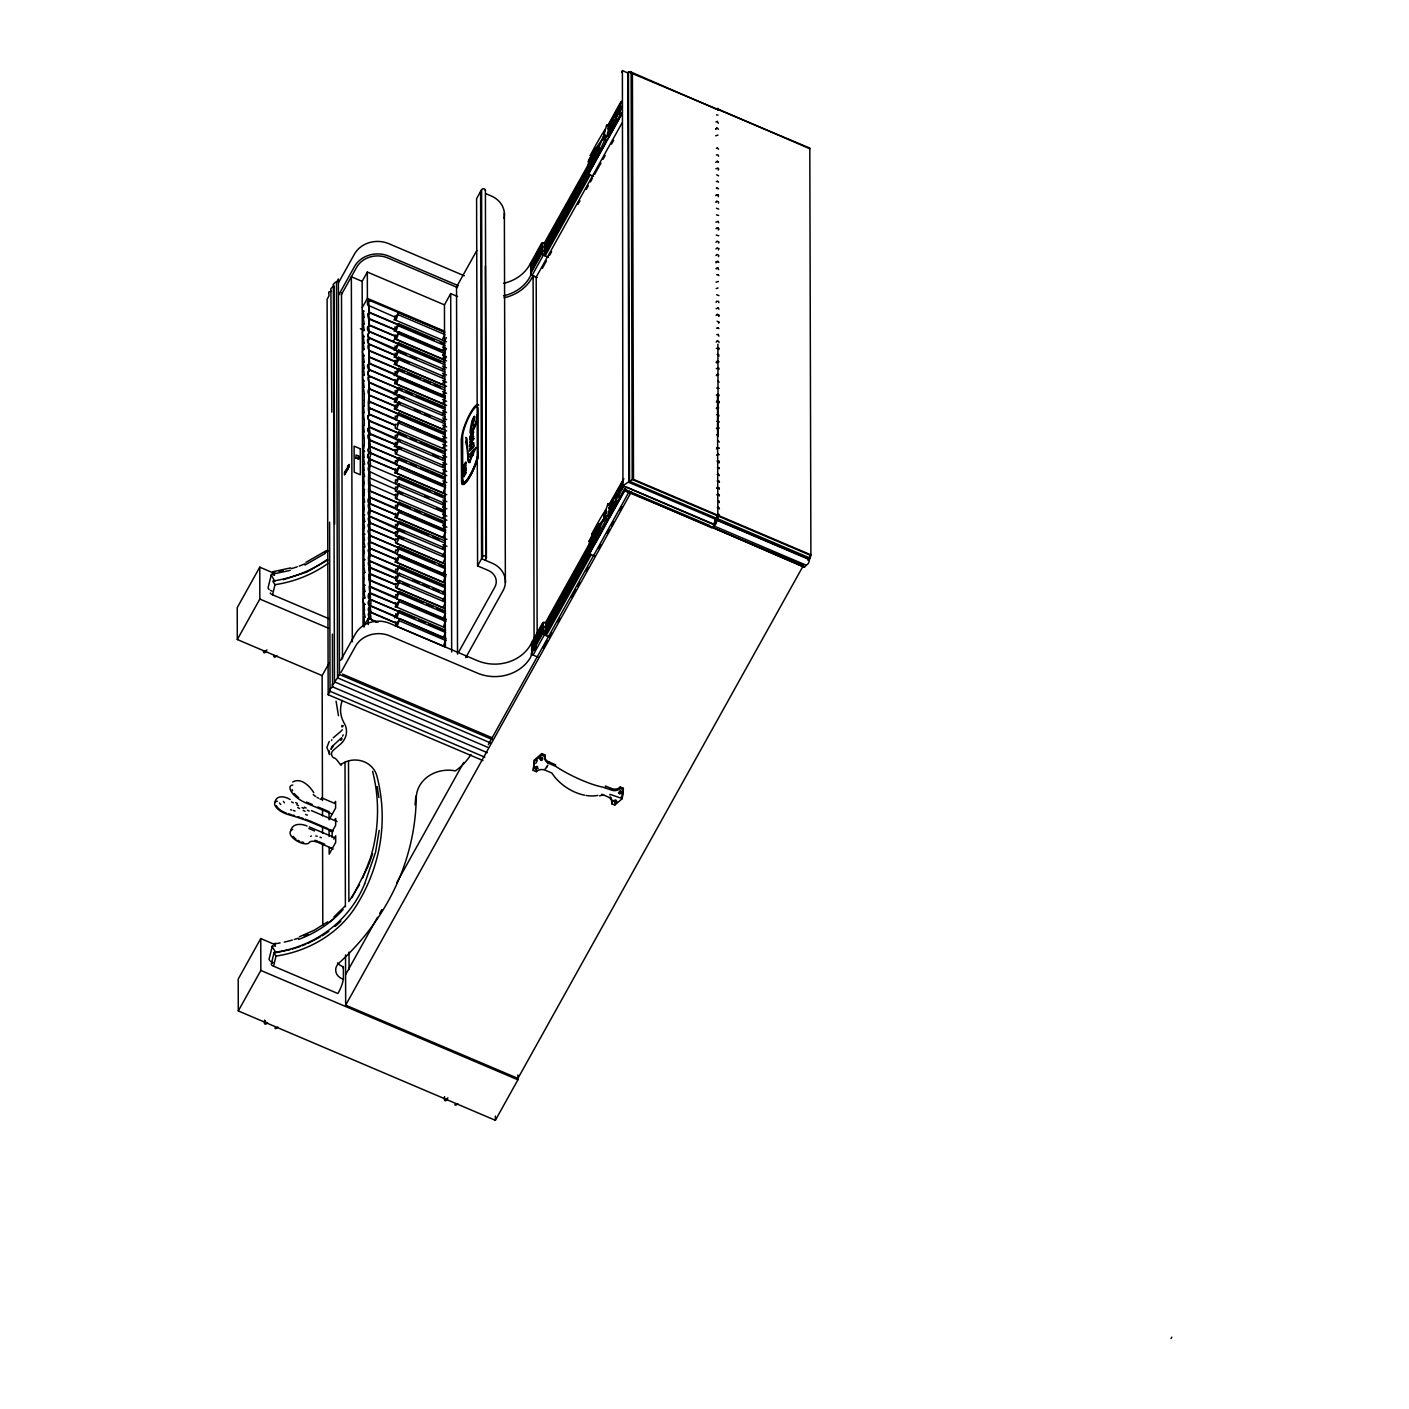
<?xml version="1.0" encoding="UTF-8"?>
<svg xmlns="http://www.w3.org/2000/svg" width="1409" height="1409" viewBox="0 0 1409 1409"><rect width="100%" height="100%" fill="white"/><g stroke="black" fill="none" stroke-linecap="round" stroke-linejoin="round"><path stroke-width="1.5" d="M334.461 681.533L333.405 284.178L335.377 282.117L336.504 282.328L337.561 677.852L334.567 681.868L487.813 747.334M593.841 536.107L594.052 538.273A60.939 12.998 -67 0 0 599.441 527.265L599.847 523.866A33.64 7.168 -67 0 0 604.32 517.808L603.246 521.348M336.082 701.171L338.477 715.719M341.084 764.171C342.228 768.979 336.258 756.844 333.616 757.901A5.847 5.125 -0.2 0 1 333.264 750.275L339.428 745.044A20.695 18.106 -0.2 0 0 344.87 724.332A34.098 29.818 -0.2 0 1 342.299 700.432M606.892 516.487L604.937 515.8L606.31 512.665L604.778 515.13L606.715 515.958M716.336 519.604L628.925 482.424L627.833 73.039L622.391 70.538L622.937 485.77L714.539 524.958L715.349 523.778A4.826 1.022 -67 0 0 716.336 520.009L717.833 515.923L717.498 394.52M714.539 524.958L712.549 527.072L715.86 523.989A4.826 1.022 -67 0 0 716.846 520.238L718.343 515.447L810.897 554.829L807.885 560.218M711.827 527.16L804.38 567.211L808.414 563.353A4.826 1.022 -67 0 0 809.4 559.602L810.897 555.516L809.805 148.068L628.449 71.912L627.833 73.039M613.32 800.999L615.557 802.69L616.684 801.562L615.751 799.925L613.32 800.999L616.385 802.144M718.52 156.223L718.062 154.937L716.318 154.955M718.59 169.098L718.238 170.119M718.414 195.111L718.308 196.732M718.696 222.781L718.238 221.477M718.749 228.998L718.396 230.002M718.731 248.636L718.449 249.974M718.819 255.61L718.467 256.632M716.089 302.371L716.441 301.456M716.124 308.694L718.15 307.919M718.925 302.636L718.449 301.332L716.705 301.35M718.942 309.293L718.15 307.814M718.977 315.493L718.625 316.514M718.995 322.15L718.643 323.172M716.248 362.377L716.6 361.356M716.283 375.692L717.251 374.301M719.03 342.563L718.801 341.506M719.101 369.176L718.872 368.119M719.171 395.788L718.026 394.221L716.353 395.33M719.206 402.005L718.854 403.027M716.476 448.89L716.829 447.868M719.365 461.905L719.013 462.927M719.383 475.661L718.255 474.076M719.471 508.931L718.343 507.346M341.788 726.868L341.911 725.406M348.992 465.851L348.129 465.763M598.631 150.957A55.391 11.818 -67 0 1 599.547 149.055L597.874 148.332L598.032 146.835A5.759 1.233 -67 0 1 598.755 144.493L599.406 144.775A5.759 1.233 -67 0 0 598.702 147.1M597.927 148.068L597.081 148.896A60.939 12.998 -67 0 0 592.449 156.452L592.256 159.34L593.929 160.485A7.292 1.55 -67 0 1 593.03 162.194L591.85 162.334A7.292 1.55 -67 0 1 590.706 163.972L590.036 163.409A5.777 1.233 -67 0 1 592.256 157.368L594.158 156.064M531.299 268.679L531.299 265.79M531.299 271.796L531.299 268.908M548.488 257.301L543.346 255.117L532.091 275.354L531.316 274.914L530.594 272.219L541.813 252.176C544.931 252.017 538.608 240.146 545.124 243.405L558.739 218.923M541.813 252.176L543.346 255.117M532.69 648.651C531.915 646.572 530.788 643.297 533.06 642.61M532.32 651.522L531.563 648.915L532.69 648.704M551.606 633.257L549.51 637.027L544.367 634.843L533.095 655.079L531.616 653.829L531.862 651.768M531.545 649.021L542.817 628.766C545.987 629.418 539.295 619.344 546.128 623.13M542.817 628.766L544.367 631.725L542.941 631.619L531.545 652.138M542.817 631.901L544.367 634.843M329.301 750.856L329.442 754.431M379.162 830.341L375.569 852.198L364.596 883.883M601.713 794.236L607.649 796.754A6.939 6.076 -0.2 0 1 611.7 803.764L614.8 805.085L622.126 798.744L623.306 789.78L620.224 788.476A7.38 6.446 -0.2 0 1 611.4 790.009L602.453 787.05A36.211 7.027 25.5 0 1 559.479 768.768L555.551 766.249L555.551 764.77L548.911 761.934A6.939 6.076 -0.2 0 1 544.843 754.925L541.76 753.604L534.416 759.944L533.254 770.388L536.336 771.709A7.38 6.446 -0.2 0 1 545.16 770.177L551.8 772.995L554.829 777.116A36.211 23.425 33.7 0 0 584.735 795.24M533.254 770.388L534.416 759.944M605.483 787.49L605.465 785.993L611.4 788.512A7.38 6.446 -0.2 0 0 620.224 786.979L623.306 788.3L622.126 798.744M464.213 475.15L465.851 471.909L463.948 476.823L463.825 474.023L465.956 470.219L463.948 474.446M603.756 136.585C608.054 131.055 599.917 137.413 605.711 137.413M363.117 311.354L364.138 311.23M363.152 317.747L364.191 317.624M363.152 324.105L364.174 323.982M363.187 336.857L364.209 336.733M368.911 307.391C369.405 306.792 367.996 315.915 369.563 318.733L395.013 329.565L395.013 326.782M363.187 343.232L364.209 343.109M368.929 320.125C369.457 319.244 367.96 329.054 369.598 331.485L403.996 346.121M363.258 362.36L364.279 362.236M368.947 332.876C369.845 329.636 365.424 338.477 369.616 338.142L399.029 351.757M363.275 368.735L364.297 368.612M368.982 345.628C369.598 344.888 367.978 354.293 369.669 356.988L404.066 371.624M369.035 358.379C369.44 356.917 368.172 367.872 369.704 369.739L395.154 380.571L395.154 379.461M369.07 371.131C370.091 368.207 365.653 375.992 369.722 376.907M369.105 383.882C368.788 380.183 368.788 392.724 369.123 388.884M369.105 390.258C369.898 389.271 367.96 399.293 369.792 401.618L408.223 417.962M369.14 396.633C369.88 393.604 366.41 406.32 369.81 407.994L395.26 418.825L395.242 416.042M369.158 403.009C371.36 402.886 367.256 401.459 369.792 401.9L404.594 416.712M369.193 415.761C368.982 415.144 368.348 406.708 369.81 408.275L446.671 442.074M363.504 451.62L364.526 451.496M363.663 521.735L364.684 521.629M363.733 547.238L364.755 547.115M363.769 559.989L364.79 559.866M363.839 585.492L364.861 585.369M363.857 591.868L364.878 591.745M363.892 604.62L364.913 604.496M544.561 247.227L544.121 243.422L589.614 162.282M544.755 251.507L544.561 247.42M589.649 170.595L589.191 173.906L590.23 174.892L545.16 255.874L544.121 254.888L544.578 251.577M589.173 162.546C587.606 167.988 591.322 164.307 589.191 166.597L544.103 247.685M589.173 166.702L589.649 170.401M545.142 634.614L590.212 553.631L591.234 554.618L546.164 635.6L545.142 634.614L545.935 623.06M348.868 466.397L349.133 464.424L347.829 466.273M622.937 485.77L629.541 481.297L628.449 71.912M593.805 157.033L592.749 156.029L594.686 149.83L596.976 147.205L598.261 147.751M593.03 156.698L593.259 155.695M593.805 154.814L591.85 158.477M612.175 789.656L611.119 788.441M290.254 570.363L271.373 574.414L268.08 587.712A5.689 2.695 13.6 0 0 269.172 589.543M328.808 618.692L272.571 594.774L275.019 584.682A112.808 98.665 -0.2 0 0 328.033 563.371M274.139 945.985L272.377 945.826L269.084 959.124A5.689 2.695 13.6 0 0 269.366 960.04M271.303 964.003L274.05 952.625M337.508 962.875A11.043 9.652 -0.2 0 0 343.373 966.715L343.409 979.185A55.233 48.311 -0.2 0 1 337.843 993.521L273.575 966.187L276.005 956.095A112.808 98.665 -0.2 0 0 355.772 906.551A211.227 184.755 -0.2 0 0 377.101 776.764A24.552 21.47 -0.2 0 0 369.651 765.017A21.575 18.881 -0.2 0 0 341.277 764.33M594.563 533.729L594.897 532.373M622.602 793.285L622.426 794.007A4.65 0.986 -67 0 1 622.162 794.799M471.733 421.731C477.281 406.954 473.917 427.508 471.909 422.436M346.649 469.267L346.984 468.175M349.133 466.08L347.442 469.901M604.69 138.927L606.645 139.755A31.262 6.675 -67 0 1 602.999 147.505L592.344 166.632A15.112 3.223 -67 0 1 588.61 173.184L589.807 167.601A14.072 2.994 -67 0 1 591.833 163.021L592.396 161.929A7.292 1.55 -67 0 0 593.295 160.221L593.365 160.415M588.61 173.184L589.86 169.432M611.048 126.352L609.093 125.524A15.904 3.382 -67 0 1 606.61 125.19L602.893 138.734L603.598 139.526L606.645 136.708A4.914 1.039 -67 0 0 607.191 135.828A13.139 2.8 -67 0 1 609.357 127.127A20.061 4.28 -67 0 1 614.518 116.084A38.342 8.172 -67 0 0 621.21 106.397L622.408 106.89M603.985 133.468L604.884 129.329M605.676 509.477L604.32 518.424M368.964 864.245L372.628 853.66M589.596 163.092L589.103 166.28M592.854 543.61A10.198 2.184 -67 0 1 593.453 542.306L593.03 542.13A10.198 2.184 -67 0 0 591.304 546.111L589.614 548.136L591.216 543.029M592.256 157.368L592.696 157.561A5.777 1.233 -67 0 0 590.477 163.603L588.645 168.534L589.667 169.573M590.16 165.346L588.962 169.89M594.492 152.542L595.373 150.129L591.216 156.012A17.472 3.716 -67 0 0 588.451 160.732L589.032 160.978A10.198 2.184 -67 0 0 590.23 161.313L590.706 160.925A10.198 2.184 -67 0 0 591.252 160.344M348.904 466.855L348.217 468.51M715.596 109.057L717.938 108.352L717.797 110.325M715.649 129.012L716.952 128.008L718.484 129.276M715.649 129.135L716.952 128.113M718.326 123.27L717.304 121.368M715.666 135.792L718.009 135.088M715.737 162.405L717.04 161.278L718.484 162.229M715.825 195.675L716.758 194.618M715.842 202.332L716.776 201.276M718.537 203.125L718.431 201.751M715.895 222.182L717.921 221.407M715.948 242.26L717.251 241.133L718.713 242.084M715.966 248.917L717.269 247.79L718.731 248.741M718.643 243.053L718.713 241.978M715.983 255.575L716.917 254.518M716.124 261.81L716.054 262.867M718.713 269.665L717.692 267.78M716.054 282.187L718.396 281.483M716.142 315.457L717.075 314.401M716.212 342.088L717.146 341.031M718.889 336.205L718.22 334.426M718.925 349.52L718.819 348.164M718.942 356.178L718.59 354.575L717.199 354.452M716.283 368.7L718.326 367.819M716.371 401.97L717.322 400.913M716.441 428.6L719.03 428.125M716.512 455.107L718.555 454.332M716.617 488.483L717.551 487.426M719.4 482.195L719.347 481.543M719.294 489.275L719.189 487.919M719.312 495.933L719.206 494.559M719.33 502.59L718.977 500.97L717.586 500.847M472.508 423.387L474.481 416.817L471.628 422.682C465.886 447.076 478.866 423.404 477.105 414.862C478.637 417.839 465.992 448.749 472.367 424.602L474.111 426.258L471.821 431.172L474.763 426.046L472.526 424.197M595.109 156.822L597.064 152.066M362.747 877.895L370.444 857.958C379.074 829.989 379.849 799.713 372.61 771.357M368.242 865.971L352.003 897.621M599.547 528.199L595.725 537.393L593.77 538.185A47.871 10.215 -67 0 0 599.318 527.336A5.759 1.233 -67 0 0 599.494 527.406M596.412 537.692L592.273 546.727A17.472 3.716 -67 0 1 589.49 551.976L590.089 552.222A17.472 3.716 -67 0 0 592.854 546.974A77.583 16.538 -67 0 0 603.246 528.604A25.45 5.425 -67 0 0 607.86 519.146L612.915 511.344A445.579 95.002 -67 0 0 625.367 489.029M596.218 539.788L597.011 537.939L595.461 537.287M343.197 734.864L342.598 736.15M589.86 162.422L589.649 161.066M590.741 543.68C589.402 546.639 590.97 549.369 590.67 547.379A10.198 2.184 -67 0 0 589.49 551.976M592.432 538.59A14.072 2.994 -67 0 1 591.128 540.228L589.649 544.737L591.181 543.856M590.635 540.704L589.966 544.878L590.864 543.733M610.009 134.947L609.745 133.468A66.153 14.108 -67 0 0 615.874 118.884A36.247 7.732 -67 0 1 621.633 106.573A38.342 8.172 -67 0 1 614.94 116.26A48.628 10.374 -67 0 0 607.79 125.7L611.101 119.483A445.579 95.002 -67 0 1 621.052 101.501M609.357 135.017L610.009 133.573A66.153 14.108 -67 0 0 616.12 118.99A21.452 4.579 -67 0 1 610.802 127.743A13.139 2.8 -67 0 0 608.618 136.426A4.914 1.039 -67 0 0 609.357 135.017L610.749 133.626A107.014 22.826 -67 0 0 616.068 124.027A157.068 33.499 -67 0 0 622.038 112.931M610.52 133.785L609.868 135.229A4.914 1.039 -67 0 1 608.582 137.536L606.856 139.632L604.848 139.579M343.18 725.582L342.669 726.762M396.017 320.16L398.518 312.604L444.786 332.295M444.821 343.373L398.536 323.7L396.052 331.238L440.312 350.066M398.994 331.82L396.493 339.375L442.778 359.048L445.262 351.51L398.994 331.82L393.41 340.996M444.857 362.5L398.588 342.827L396.088 350.365L406.162 354.645M396.123 357.587L398.606 350.031L444.892 369.722M398.641 359.471L396.14 364.808L442.408 384.481L444.909 379.162L398.641 359.471L398.624 357.252L444.909 376.943M398.659 370.549L396.158 375.868L442.444 395.559L444.945 390.223L398.659 370.549L398.659 368.33L444.927 388.003M399.117 376.45L396.616 383.988L442.884 403.678L445.385 396.123L399.117 376.45L394.555 383.794M396.211 394.996L398.712 387.457L444.98 407.131M396.228 402.199L398.729 394.661L444.997 414.334M398.747 404.101L396.246 409.438L442.532 429.111L445.033 423.792L398.747 404.101L398.747 401.882L445.015 421.573M396.281 420.498L398.782 412.96L445.05 432.633M396.739 428.618L399.24 421.08L445.508 440.753L443.007 448.309M442.285 339.833L444.786 334.514L398.518 314.823M396.334 439.626L398.835 432.087L445.103 451.761M445.121 458.964L398.853 439.291L396.352 446.829L400.385 448.555M442.32 350.929L444.821 345.592L398.553 325.919M396.369 454.068L398.87 446.512L445.138 466.203M396.405 465.129L398.906 457.573L445.174 477.264M442.373 370.056L444.874 364.72L398.588 345.046M399.346 465.71L396.862 473.248L443.13 492.939L445.631 485.383L399.346 465.71L394.802 473.054M442.391 377.26L444.892 371.941L398.624 352.25M396.457 484.256L398.941 476.718L445.226 496.391M396.475 491.459L398.976 483.921L445.244 503.594L442.743 507.275M396.493 498.68L398.994 491.142L445.262 510.833L442.761 514.496M442.778 525.557L445.297 521.894L399.011 502.203L396.528 509.759L402.551 512.33M442.496 414.686L444.997 409.35L398.712 389.677M399.469 510.34L396.968 517.878L443.254 537.569L445.737 530.013L399.469 510.34L394.925 517.684M442.514 421.89L445.015 416.553L398.729 396.88M445.35 541.021L399.064 521.348L396.581 528.886L404.63 532.303M396.598 536.089L399.082 528.551L445.367 548.224M442.549 440.189L445.068 434.853L398.782 415.162M399.117 537.991L396.616 543.31L442.884 563.001L445.385 557.665L399.117 537.991L399.099 535.772L445.385 555.463M399.117 549.052L396.616 554.371L442.902 574.062L445.403 568.725L399.117 549.052L399.117 546.833L445.385 566.506M442.602 459.316L445.103 453.98L398.835 434.307M399.575 554.952L397.074 562.508L443.342 582.181L445.843 574.643L399.575 554.952L395.013 562.297M442.62 466.52L445.121 461.183L398.853 441.51M442.655 473.741L445.156 468.422L398.87 448.731M396.669 573.498L399.17 565.96L445.438 585.651M396.686 580.719L399.187 573.164L445.455 592.854M442.673 484.819L445.174 479.483L398.906 459.792M399.205 582.604L396.704 587.94L442.99 607.614L445.491 602.295L399.205 582.604L399.205 580.385L445.473 600.075M396.739 599.001L399.24 591.463L445.508 611.136M442.725 503.946L445.226 498.61L398.958 478.919M397.197 607.138L399.698 599.582L445.966 619.273L443.465 626.811M442.761 518.371L445.262 513.035L398.994 493.361M396.81 618.146L399.311 610.59L445.579 630.281M397.268 626.265L399.769 618.71L446.037 638.4L443.536 645.956M442.849 548.577L445.35 543.24L399.082 523.549M442.866 555.78L445.367 550.443L399.099 530.77M442.954 593.189L445.455 587.852L399.17 568.179M442.972 600.393L445.473 595.074L399.187 575.383M443.007 618.692L445.526 613.355L399.24 593.682M594.563 543.434L592.854 546.974L591.322 546.322L604.32 517.808M606.081 509.653A31.262 6.675 -67 0 0 602.436 514.989A80.806 17.225 -67 0 0 591.798 534.117L594.052 534.856L592.854 536.899A7.292 1.55 -67 0 0 591.71 539.348L591.04 542.359A5.777 1.233 -67 0 0 593.277 540.387L594.281 538.432M592.872 542.06L595.531 538.467M594.545 162.141L592.344 166.632L590.811 165.98L598.843 147.346A33.64 7.168 -67 0 1 603.299 137.36L603.95 137.642A33.64 7.168 -67 0 0 602.788 140.072M593.911 161.876L591.71 166.368A15.112 3.223 -67 0 1 587.976 172.902M364.72 883.619C349.573 921.327 314.207 947.112 274.156 952.414A2.924 1.004 48.9 0 0 274.156 953.347L276.005 956.095M591.974 162.123L593.048 160.115A58.245 12.417 -67 0 0 598.526 148.614L599.494 147.628L598.032 146.835M592.854 162.493L593.612 159.921M547.432 765.95L546.357 767.253L547.432 765.95A4.65 0.986 -67 0 0 547.819 765.14M347.512 466.872L347.829 465.939M604.937 515.659L604.214 516.645L604.778 515.13M600.04 523.954L599.212 525.856A55.391 11.818 -67 0 1 593.841 533.43C602.33 517.86 601.344 522.334 591.798 534.117M610.555 122.284L608.565 126.017A15.904 3.382 -67 0 0 609.164 127.074A15.904 3.382 -67 0 1 608.036 125.806A48.628 10.374 -67 0 1 612.721 119.219M590.089 164.589L591.287 164.219A7.292 1.55 -67 0 0 592.414 162.581L592.15 163.145A14.072 2.994 -67 0 0 590.124 167.741M610.978 503.048L610.978 501.322A107.014 22.826 -67 0 1 616.297 491.811A157.068 33.499 -67 0 1 622.25 481.491A73.655 15.71 -67 0 0 623.87 478.725M359.489 884.711L349.643 900.369M591.093 542.976L591.569 542.412A5.777 1.233 -67 0 0 593.735 540.58L594.246 539.647M597.892 147.663L598.297 146.941A5.759 1.233 -67 0 1 599.001 144.599L590.265 155.606L591.815 156.258A17.472 3.716 -67 0 0 591.481 156.786M336.504 282.328L338.389 278.964L339.446 674.471L337.561 677.852L490.314 742.825M338.671 282.452L354.434 254.113A25.732 22.509 -0.2 0 1 388.849 243.704L464.336 275.812M338.706 294.921L354.469 266.583A25.732 22.509 -0.2 0 1 388.884 256.174L458.401 285.745M341.33 294.763L356.53 267.446A23.442 20.501 -0.2 0 1 387.88 257.97L457.414 287.542M363.064 625.437L362.148 281.36L367.326 272.043L444.451 304.855L445.367 646.749M362.219 307.69L367.397 298.373L367.326 272.043M393.956 319.949L398.518 312.604M273.927 573.199L259.749 567.175L237.223 607.666L237.311 639.527L322.133 675.615L322.467 800.488M393.992 331.045L398.536 323.7M485.365 190.743A2.008 1.744 -0.2 0 0 481.596 189.651L476.594 198.634L477.581 565.89L488.236 570.416A14.301 12.505 -0.2 0 1 494.823 587.13L458.577 652.261M394.044 350.172L398.588 342.827M394.062 357.375L398.606 350.031M237.311 639.527L259.837 599.054L259.749 567.175M394.08 364.596L398.624 357.252M394.115 375.657L398.659 368.33M355.931 457.995L358.626 458.858L355.931 457.995L356.054 454.984L358.626 456.093L358.626 458.858M358.626 456.093L358.502 459.087M394.168 394.802L398.712 387.457M444.451 304.855L450.704 293.6L457.573 296.524M476.788 250.538L456.534 286.925L457.52 654.163M394.185 402.005L398.729 394.661M394.203 409.226L398.747 401.882M444.346 341.242L446.389 337.579M444.381 352.338L446.424 348.657L442.461 346.984M394.291 446.635L398.853 439.291M443.377 362.201L446.442 356.706L442.479 355.015M541.778 242.824L529.766 264.698A40.033 35.014 -0.2 0 1 503.489 283.35M531.281 265.561L530.524 264.522L541.796 244.391M593.576 176.319L588.434 174.135L588.398 161.665L591.551 155.976M608.424 125.665L622.126 101.043M530.524 266.178L541.796 245.941M530.524 267.64L541.813 247.508M530.524 269.295L541.796 249.058M560.835 215.154L567.14 203.865M569.236 200.096L571.332 196.327M573.428 192.557L579.715 181.268M581.811 177.499L583.907 173.73M569.395 200.747L571.543 196.908M530.541 270.757L541.813 250.626M544.103 246.575L589.173 165.593M530.541 273.874L541.813 253.62M547.22 243.792L550.373 238.156M544.121 250.732L589.191 169.749M531.017 262.444L531.052 274.914L529.802 277.168A40.033 35.014 -0.2 0 1 503.524 295.82M544.121 251.841L589.191 170.859M547.238 247.949L550.391 242.313M554.582 234.775L557.717 229.121M561.909 221.583L564.005 217.831M588.434 174.135L622.109 113.601M544.121 254.888L589.209 174.029M532.884 278.489L534.134 276.234M621.968 123.023L536.195 277.115L537.164 635.565M542.342 268.344L546.445 260.982M549.545 255.416L551.641 251.647M577.849 204.569L579.944 200.8M586.232 189.51L588.328 185.741M590.424 181.972L592.52 178.203M594.616 174.434L600.956 163.057M603.052 159.27L605.166 155.483M611.488 144.123L613.602 140.336M322.133 675.615L329.319 662.741M340.731 660.275L355.455 633.821A25.732 22.509 -0.2 0 1 389.87 623.43L477.264 660.61A40.033 35.014 -0.2 0 0 530.788 644.424L532.038 642.169M364.103 625.772L368.26 618.322L376.168 621.686M482.935 760.561L328.174 694.725L330.058 691.343L329.6 522.158M340.767 672.745L355.491 646.291A25.732 22.509 -0.2 0 1 389.888 635.899L477.299 673.079A40.033 35.014 -0.2 0 0 530.823 656.893L532.056 650.482M274.878 802.496C276.323 794.447 285.27 796.384 290.184 799.555M395.136 606.927L399.698 599.582M394.749 617.935L399.311 610.59M395.207 626.054L399.769 618.71M290.712 830.817C292.332 822.997 301.385 823.525 307.021 826.009M335.095 802.302L335.589 801.404L335.606 808.062L329.072 819.774L329.054 813.134M274.896 944.594L260.753 938.57L238.209 979.061L238.297 1010.94L495.369 1120.296L517.913 1079.805L517.896 1074.961M335.131 819.422L335.641 818.523L335.659 825.269L332.137 831.592L332.154 837.422M477.581 565.89L482.582 556.89L481.596 189.651M485.189 560.218L486.193 558.422L485.401 265.949M238.297 1010.94L260.841 970.449L260.753 938.57M333.81 839.13L335.677 835.766L335.694 842.423L329.178 854.153L329.16 847.496L333.035 849.151M465.745 657.087L466.238 656.189M465.745 657.668L503.048 590.635A23.442 20.501 -0.2 0 0 492.234 563.23L481.579 558.686L480.61 191.448M345.592 974.658L377.524 917.277M379.655 913.455L381.786 909.633M396.686 882.844L463.772 762.339M531.528 642.786L542.8 622.531M531.528 644.23L542.8 623.993M537.164 635.248L534.099 640.76L533.113 275.794L531.862 278.049A42.323 37.021 -0.2 0 1 504.07 297.775M593.524 533.993L589.402 541.391L589.438 553.86L594.58 556.044M609.287 505.672L623.095 480.856M531.528 645.903L542.8 625.649M531.545 647.365L542.817 627.111M545.107 623.254L590.177 542.271M548.224 619.361L554.53 608.054M556.625 604.302L558.721 600.533M560.817 596.764L567.105 585.457M569.201 581.706L571.297 577.937M573.393 574.168L575.488 570.398M577.584 566.629L579.68 562.86M581.776 559.091L590.16 544.033M531.545 650.482L542.817 630.228M545.124 626.301L590.195 545.318M545.124 627.41L589.138 548.312M531.563 653.6L542.817 633.346M549.299 621.633L551.395 617.864M534.117 650.13L536.16 646.449M545.124 630.457L589.156 551.359M545.124 631.567L589.156 552.469M549.299 625.79L551.395 622.021M555.586 614.5L558.739 608.847M562.931 601.308L566.066 595.655M589.438 553.86L625.297 489.451M488.307 744.692L629.383 491.23M543.363 648.07L547.467 640.708M557.894 621.95L559.989 618.199M571.526 597.469L575.717 589.948M577.813 586.179L579.909 582.41M586.197 571.103L588.293 567.334M598.807 548.471L600.903 544.684M607.244 533.307L609.34 529.52M611.453 525.733L613.567 521.946M619.89 510.586L622.003 506.8M803.746 564.868L517.913 1078.413L345.663 1005.145L631.496 491.635M535.508 769.05L536.952 766.443L538.044 768.627L535.068 768.68L535.05 767.183L536.952 766.443M540.563 760.12L542.025 757.478M536.054 769.332L537.534 766.69M541.074 760.332L542.553 757.69M714.821 520.625L717.833 515.236L633.504 479.359L632.412 73.321M709.96 525.663L626.336 490.085L625.719 491.213L802.989 565.238M713.341 524.447L718.343 515.447M711.827 527.847L712.461 526.719M619.027 793.496L620.488 790.854L621.545 792.932L620.136 793.778L618.392 792.774L620.33 790.801M619.537 793.707L620.999 791.065M1171.038 1338.55L1171.777 1337.194M609.234 134.612L609.991 133.309A107.014 22.826 -67 0 0 615.31 123.693A157.068 33.499 -67 0 0 621.263 112.597M628.942 72.317L631.126 72.07L716.3 109.145M603.299 137.36L598.261 145.18M347.829 468.915L344.5 474.956L344.5 472.191L346.526 469.109M631.126 72.07L632.218 479.518L630.052 481.191M595.531 531.352L593.33 534.768A15.112 3.223 -67 0 0 591.833 537.252M290.677 567.897L273.223 571.649L273.857 573.974M396.281 416.624L398.782 412.96M442.761 355.174L445.262 351.51M396.722 424.743L399.24 421.08M396.316 435.751L398.835 432.087M396.369 450.175L398.87 446.512M396.387 461.254L398.906 457.573M396.44 480.381L398.941 476.718M396.457 487.584L398.976 483.921M396.475 494.806L398.994 491.142M396.51 505.884L399.011 502.203M396.563 525.011L399.064 521.348M396.581 532.215L399.082 528.551M396.598 539.436L399.099 535.772M396.616 550.496L399.117 546.833M396.669 569.623L399.17 565.96M396.686 576.827L399.187 573.164M396.704 584.066L399.205 580.385M396.739 595.126L399.24 591.463M444.17 577.074L445.843 574.643M444.293 621.704L445.966 619.273M610.22 502.731L610.731 501.991A66.153 14.108 -67 0 1 616.878 494.559A36.247 7.732 -67 0 0 622.637 486.158A38.342 8.172 -67 0 0 615.962 500.494A48.628 10.374 -67 0 1 608.829 516.716L612.158 511.009A445.579 95.002 -67 0 0 624.592 488.694M609.727 505.109A13.139 2.8 -67 0 1 609.604 504.228A4.914 1.039 -67 0 1 610.344 503.013L610.995 502.115M595.637 530.066L592.696 534.504A15.112 3.223 -67 0 0 588.962 541.373L590.847 540.933M369.211 422.031C368.542 418.508 368.947 430.907 369.193 427.121M369.88 606.786C373.667 618.903 364.755 609.304 369.968 606.592M329.213 741.486L326.888 747.386L329.741 754.502M470.007 462.046L470.606 459.387A4.315 0.916 -67 0 1 469.972 460.285L471.751 454.843L469.584 457.132L476.083 447.428L472.579 455.336L473.442 454.226A10.691 2.272 -67 0 0 472.332 454.491C474.833 453.98 469.496 458.788 470.095 461.835A4.597 0.986 -67 0 1 469.109 462.346M715.878 168.745L717.78 168.182M716.036 228.645L718.255 228.24M716.195 288.528L718.097 287.964M716.353 348.428L718.819 348.27M719.101 415.954L718.097 414.176M716.582 434.941L718.15 434.254M716.741 494.841L718.308 494.154M341.683 737.647L331.679 746.876M598.719 147.963L598.015 148.403A58.245 12.417 -67 0 1 592.467 159.869M604.62 519.04L607.666 516.205A15.904 3.382 -67 0 1 610.115 506.993L612.07 507.821A15.904 3.382 -67 0 0 611.33 509.917M344.853 906.269L333.827 917.048M343.109 909.492C331.133 923.054 315.546 933.198 298.585 939.398M340.784 740.324L342.14 738.897M347.23 469.813L344.8 473.988L344.8 472.068M335.113 926.453L340.943 921.169M292.773 781.977C300.874 777.257 309.892 786.046 313.784 792.809M534.416 761.441L541.76 755.101L541.76 753.604M333.228 737.805L339.393 732.574A20.695 18.106 -0.2 0 0 342.334 729.792M715.948 121.896L717.304 121.491M716.265 235.021L718.766 235.761M716.336 261.651L718.837 262.373M716.512 328.191L717.85 327.786M716.67 388.091L718.026 387.669M717.005 407.712L716.388 408.522L718.731 407.923M716.741 414.704L718.097 414.299M716.758 421.361L718.467 421.062M718.889 516.381C721.461 512.524 713.482 515.148 718.185 516.592M328.843 931.367L322.133 935.875M326.677 550.461L305.947 562.35M325.268 553.385L304.96 565.027M326.782 559.708C311.019 571.138 292.315 578.025 273.17 581.001A2.924 1.004 48.9 0 0 273.17 581.935L275.019 584.682M327.804 559.989L306.757 572.054L283.174 579.733M327.663 921.873L314.172 930.239L299.43 936.774M589.543 166.121L588.522 165.24L590.265 160.732A10.198 2.184 -67 0 0 591.991 158.53L592.432 158.724M369.915 581.265L369.616 586.514L370.655 587.5M369.81 594.034C372.205 601.22 366.851 599.301 370.338 605.641L395.788 616.455L395.77 613.69M368.471 376.943C369.739 385.221 368.189 381.346 369.757 388.866L395.207 399.698L395.189 397.743M320.371 936.879L307.761 943.466M606.557 519.868L607.86 519.146L605.923 518.318M335.06 682.343L332.277 684.774L332.559 686.852L487.32 752.688M274.368 952.29L275.794 952.59L272.131 946.478M588.962 541.373L590.794 540.087A14.072 2.994 -67 0 0 592.837 537.41L593.4 536.442A7.292 1.55 -67 0 1 593.999 535.42M716.3 148.297L717.375 148.104M716.388 181.567L717.463 181.374M716.406 188.225L718.555 188.859M716.424 194.882L718.167 194.97M716.441 201.54L717.516 201.346M716.459 208.197L718.696 209.131M716.476 214.837L718.643 215.471M716.512 228.152L717.586 227.959M716.635 274.737L718.062 274.649M716.688 294.71L718.925 295.643M716.811 334.637L718.238 334.549M717.938 361.056L716.494 362.87M717.058 427.79L718.784 427.896M717.111 447.763L719.259 448.397M717.146 461.078L719.118 461.412M717.181 474.375L718.608 474.287M717.199 481.033L719.347 481.667M717.216 487.69L718.643 487.602M717.269 507.663L718.696 507.557M302.019 945.756L305.841 944.224M292.244 949.085L300.117 946.531M599.582 795.891L603.563 794.711M290.219 949.596L275.724 952.678M364.05 553.35L363.769 558.598L364.79 559.602M364.103 578.852L363.804 584.101L364.843 585.087M402.146 360.14L395.066 357.27L395.066 355.332L369.616 344.518C367.115 343.585 367.52 349.89 369.634 350.612L395.084 361.426L395.066 360.317M369.281 351.563C368.189 357.446 369.405 356.917 369.686 363.363L395.136 374.195L395.119 371.412M716.547 114.886L717.956 115.115M716.705 174.769L718.608 175.861M716.741 188.084L717.833 188.137M716.917 254.624L718.009 254.677M717.322 267.869L716.019 268.767L718.044 267.992M717.075 314.524L718.731 315M717.093 321.182L718.995 322.274M717.163 341.137L718.255 341.189M717.251 374.407L718.643 374.653M717.322 401.037L718.414 401.089M717.498 467.577L718.889 467.823M273.223 571.649L274.984 572.213M369.933 460.144C372.346 471.997 365.213 463.174 369.581 459.95M369.792 472.878C370.866 477.246 368.453 479.835 369.986 478.391M364.209 483.252L363.592 488.483L364.632 489.469M369.827 485.629C370.778 489.874 368.524 492.622 370.039 491.16L398.835 503.4M364.209 489.61L364.227 495.633M369.863 498.381C371.659 505.109 366.886 504.175 370.091 510.005L402.446 523.761M364.156 527.864L363.716 533.113L364.737 534.099M370.197 568.514L369.563 573.745L370.602 574.749M369.563 306.281C366.516 306.898 366.675 298.356 369.898 300.892M400.949 333.475L395.013 330.956L395.013 329.847L368.612 318.945L369.193 324.898L395.031 335.941L395.031 334.831M400.385 344.87L369.581 331.767C367.062 332.612 366.569 325.056 369.211 326.06M369.017 350.735L395.084 361.708L395.084 364.473L446.53 386.348M368.947 357.111L398.465 369.51M369.07 363.487L444.575 396.598M273.381 580.878L274.526 581.212M717.304 261.211L718.343 261.528M717.657 394.309L718.696 394.608M717.797 447.551L719.083 448.097M717.903 480.821L718.925 481.121M465.763 656.066L467.295 657.228M369.898 447.393C372.716 459.14 364.843 450.563 369.545 447.199M364.279 508.755L363.663 513.986L364.684 514.972M368.982 312.499L402.358 326.589M369.017 325.232L395.013 336.205L395.013 338.97L446.459 360.863M625.719 490.085L625.261 486.827M364.244 355.861L363.223 355.966L364.262 361.954M364.174 394.044L364.191 400.121M364.174 400.403L364.174 406.479M364.244 419.547L364.262 425.624M364.297 438.675L364.297 444.751M364.279 445.033L363.469 450.228L364.508 451.215M370.356 555.815C369.317 557.841 369.334 563.565 370.197 561.275L399.61 574.89M364.896 598.12C362.43 597.187 362.765 603.422 364.913 604.232M369.123 364.244C364.772 363.681 370.602 373.491 369.07 369.757M717.375 147.998L718.537 149.248M717.41 161.295L718.326 161.947M717.463 181.268L718.537 182.201M717.815 314.366L718.977 315.616M717.85 327.663L718.942 328.596M717.938 360.951L719.03 361.884M717.991 380.906L719.154 382.156M718.009 387.563L719.101 388.497M718.114 420.833L719.259 422.084M718.167 440.806L719.312 442.056M718.203 454.103L719.101 454.755M334.637 524.148L334.003 286.837L332.876 286.608L330.886 288.669L331.82 412.185M331.502 291.328L328.702 292.086L329.002 295.82L327.117 299.201L328.174 694.725M272.078 574.256L274.508 575.383M531.845 262.814L530.559 262.867L530.524 264.522M275.231 943.185L274.068 943.854L275.495 946.249M598.209 148.491A55.391 11.818 -67 0 0 592.854 160.168L593.911 160.591M364.191 330.358C361.866 329.53 362.06 335.712 364.209 336.469M369.246 338.812C364.755 337.825 370.356 347.9 369.017 344.36M364.244 349.485C361.849 348.639 362.131 354.857 364.262 355.596M364.315 374.988C361.902 374.195 362.201 380.342 364.332 381.082M369.422 402.569C368.471 403.643 367.397 412.485 369.827 414.369L395.26 425.201L395.26 424.091M369.457 415.32C364.913 414.369 370.726 424.602 369.193 420.745M369.951 465.639L368.911 465.763L369.563 471.539L399.381 485.647M364.561 464.248L363.557 464.266L364.174 470.13M369.986 472.033C369.845 474.128 366.639 468.986 368.999 466.168C371.958 465.974 366.111 475.925 370.003 478.127L395.418 489.222L395.436 491.16L402.516 494.031M369.598 472.702C368.277 473.583 367.872 482.759 370.003 484.502L395.436 495.598L395.453 498.363L446.882 520.238M369.634 485.453C367.96 486.158 368.189 495.651 370.056 497.254L395.489 508.068L395.489 505.303M369.669 498.205C367.133 497.236 367.467 504.774 370.074 503.911L395.489 514.725L395.489 517.49L446.935 539.365M364.72 534.363L363.698 534.487L364.544 540.369M364.825 572.618L363.804 572.741L364.121 578.254M369.863 574.696L368.841 574.713L368.841 579.803L370.637 581.124L368.788 568.426L370.585 568.637M369.88 581.072C369.228 583.079 369.915 606.169 369.898 587.447M369.915 593.823C367.414 592.678 367.643 600.322 370.32 599.547L399.117 611.788M364.966 617.265L363.962 617.283L364.596 623.148M320.019 837.157L321.34 837.721M809.805 148.773L717.251 108.704M609.586 128.131A21.452 4.579 -67 0 0 615.451 118.708L616.631 119.219A66.153 14.108 -67 0 1 615.486 122.143M606.61 125.19L608.565 126.017A48.628 10.374 -67 0 1 609.252 124.978M611.312 127.955L609.357 127.127A21.452 4.579 -67 0 1 607.79 128.941A20.061 4.28 -67 0 1 609.093 125.524M607.191 135.828L609.146 136.655A13.139 2.8 -67 0 1 609.252 135.334M603.933 135.44L605.87 136.268M597.856 148.033L599.301 148.949A58.245 12.417 -67 0 1 597.522 152.859M592.766 156.469L593.647 156.839M592.449 156.452L593.911 157.086M592.854 160.168L594.193 160.749M588.398 161.665L590.195 162.422M485.929 193.702L491.248 195.974A23.442 20.501 -0.2 0 1 503.999 218.307M531.052 274.914L537.234 277.538M362.148 281.36L351.352 276.763L352.32 641.817M367.397 298.373L444.522 331.185M444.381 331.731L368.489 300.011L368.964 305.647L394.978 317.095L394.996 319.913L446.424 341.788M434.289 339.904L369.369 312.27L369.158 306.669M440.365 342.475L444.416 344.201M369.933 313.643C365.037 310.843 370.003 322.608 368.947 318.857M404.911 335.148L410.847 337.684M414.792 339.358L420.727 341.876M424.673 343.567L430.608 346.086M434.571 347.776L440.506 350.295M398.994 334.039L445.279 353.729M408.029 347.829L440.401 361.602M404.383 346.561L410.389 349.115M360.405 328.79L364.42 330.499M442.496 366.093L446.459 367.784M410.178 356.371L416.219 358.925M442.532 373.315L446.494 374.988M402.974 360.634L408.909 363.17M442.532 380.518L446.494 382.191M408.099 373.332L420.234 378.493M424.285 380.219L430.344 382.808M434.395 384.516L440.471 387.105M434.518 384.851L438.516 386.559M442.585 391.596L446.547 393.287M399.117 378.669L445.385 398.342M632.218 479.518L717.833 515.923M718.343 516.152L810.897 555.516M442.602 399.645L446.565 401.318M629.541 481.297L716.952 518.477M717.463 518.688L810.016 558.052M716.846 519.815L809.382 559.179M716.846 520.238L809.4 559.602M446.565 405.475L395.136 383.6L395.136 380.835L369.704 370.021C367.344 369.14 367.573 375.393 369.722 376.115L402.093 389.888M622.25 481.491L623.025 481.808A157.068 33.499 -67 0 0 620.048 486.898M406.127 391.596L412.203 394.185M416.236 395.894L420.287 397.62M426.363 400.209L444.557 407.941M400.508 389.483L369.704 376.397C367.362 375.551 367.555 381.751 369.722 382.491L395.172 393.305L395.154 390.54M418.526 397.162L424.532 399.716M428.547 401.406L434.553 403.978M438.551 405.669L444.557 408.223M626.811 487.179L714.293 524.377M610.062 507.328A21.452 4.579 -67 0 1 616.455 494.383A36.247 7.732 -67 0 0 622.232 485.982L623.412 486.492A38.342 8.172 -67 0 0 621.105 491.072M442.62 410.724L446.565 412.414M713.711 525.856L806.265 565.22M633.011 493.626L711.316 527.618M713.835 528.005L804.38 567.211M404.26 398.43L369.07 382.491M442.655 417.945L446.618 419.618M400.262 403.925L395.189 401.9L395.189 399.962L369.739 389.131C367.326 388.268 367.608 394.502 369.757 395.242L395.189 406.056L395.189 404.947M414.334 409.913L420.375 412.485M424.408 414.193L430.432 416.747M442.655 425.131L446.618 426.821M610.414 507.821A20.061 4.28 -67 0 0 615.539 500.318L616.226 500.6A48.628 10.374 -67 0 1 609.093 516.821A15.904 3.382 -67 0 1 611.559 507.61A20.061 4.28 -67 0 0 616.226 500.6M446.635 430.978L395.207 409.103L395.207 406.338L369.105 395.242M478.725 405.228A20.008 4.262 -67 0 0 469.091 415.373A20.008 4.262 -67 0 0 461.5 438.692L461.712 481.702A20.008 4.262 -67 0 0 468.228 479.395A20.008 4.262 -67 0 0 478.074 457.168M610.344 503.013L611.506 502.326A66.153 14.108 -67 0 1 612.158 501.445M412.273 419.688L444.628 433.444M408.61 418.403L414.616 420.956M418.614 422.665L424.62 425.219M591.322 546.322A77.583 16.538 -67 0 0 601.696 527.952A25.45 5.425 -67 0 0 606.328 518.494L603.915 518.248L603.915 516.081L607.631 504.704A4.914 1.039 -67 0 1 608.177 503.612L612.316 505.285A21.452 4.579 -67 0 0 611.77 506.553M442.708 436.226L446.653 437.917M478.144 451.954L478.25 452.007A17.736 3.787 -67 0 1 470.5 474.534A17.736 3.787 -67 0 1 462.716 479.888L462.61 479.853A17.736 3.787 -67 0 0 470.395 474.498A17.736 3.787 -67 0 0 478.144 451.954L478.127 409.033A17.736 3.787 -67 0 0 470.342 414.387A17.736 3.787 -67 0 0 462.61 436.931L462.716 479.888M399.24 423.299L445.508 442.972M442.725 444.275L446.688 445.948M607.666 516.205L609.604 517.033A48.628 10.374 -67 0 0 613.637 508.297M446.688 450.105L395.26 428.23L395.26 425.465L369.827 414.651C367.397 413.806 367.696 420.005 369.845 420.745L406.25 436.226M410.301 437.952L416.36 440.524M420.41 442.25L426.469 444.839M430.52 446.547L442.655 451.708M402.622 434.976L368.876 420.956L369.634 427.015L395.277 437.935L395.277 435.17M410.635 438.375L414.633 440.084M420.657 442.637L432.669 447.745M436.667 449.453L442.673 452.007M442.743 455.354L446.688 457.044M400.35 441.334L369.863 427.403C367.432 426.592 367.731 432.757 369.88 433.496L395.313 444.328L395.313 442.373M432.545 455.037L438.586 457.608M600.023 527.107L599.776 527.001A5.759 1.233 -67 0 1 599.054 527.23L599.706 527.512A47.871 10.215 -67 0 1 594.175 538.344M599.371 526.948L598.103 528.956A60.939 12.998 -67 0 1 593.471 538.027L595.179 538.802L593.788 539.453M442.778 462.575L446.723 464.248M594.739 529.678L596.289 530.33M370.25 434.765C364.068 432.246 372.064 448.027 369.228 436.543M401.248 449.048L395.313 446.53L395.313 444.592L368.841 433.778L369.475 439.661L395.313 450.686L395.313 449.577M442.778 469.761L446.723 471.451M446.759 475.608L395.33 453.733L395.313 450.968L368.947 440.084L369.704 446.142L406.32 461.729M410.371 463.455L416.43 466.027M420.481 467.753L424.514 469.479M430.59 472.05L444.751 478.074M398.712 458.77L369.915 446.53C370.708 439.767 367.696 438.234 368.964 446.583C371.166 445.262 366.093 450.299 369.933 452.624L395.365 463.438L395.365 460.673M422.735 469.003L428.741 471.557M432.757 473.248L438.763 475.819M591.569 542.412L592.291 539.594A7.292 1.55 -67 0 1 592.555 538.96M442.831 480.856L446.776 482.547M442.831 485.013L369.933 452.905C367.485 451.884 367.767 458.207 369.951 458.999L395.383 469.813L395.383 468.704M399.363 467.929L445.631 487.602M446.812 494.735L395.383 472.86L395.365 470.095L369.951 459.281C362.853 456.639 374.142 447.71 369.299 458.999C370.69 458.753 366.287 462.804 369.968 465.375L430.643 491.177M434.694 492.903L442.778 496.338M442.849 499.984L446.812 501.657M424.62 496.232L428.635 497.958M398.976 486.14L445.244 505.813L442.743 511.15L436.72 508.579M442.902 507.205L446.847 508.878M442.902 514.391L446.847 516.081M370.373 485.489C369.105 469.338 367.15 485.471 370.039 490.878L410.477 508.085M414.528 509.794L420.604 512.383M424.637 514.109L430.714 516.68M434.747 518.406L442.849 521.841M414.845 510.217L418.86 511.925M430.872 517.033L436.878 519.586M399.029 504.422L445.297 524.113L442.796 529.449L406.585 514.038M442.937 525.487L446.9 527.177M444.927 530.488L369.422 497.377L370.039 498.046M399.469 512.559L445.755 532.232M406.497 525.487L428.741 534.944M432.774 536.67L438.851 539.26M404.876 525.081L370.056 510.269C367.767 509.459 367.908 515.624 370.074 516.381L395.524 527.195L395.506 524.43M408.874 526.79L414.88 529.344M418.878 531.052L424.902 533.606M442.972 544.614L446.935 546.287M403.45 531.95L370.109 516.663C369.88 518.512 367.045 514.267 368.947 510.798C372.54 510.516 366.041 520.449 370.127 522.757L395.559 533.571L395.559 531.633M403.45 539.154L395.542 535.79L395.542 533.852L370.091 523.021C367.802 522.211 367.943 528.375 370.109 529.132L395.559 539.946L395.559 538.837M445.015 564.023L395.559 542.993L395.559 540.228L370.144 529.414C367.802 528.569 367.996 534.768 370.162 535.508L400.491 548.418M406.567 550.989L434.87 563.036M438.921 564.762L444.98 567.334M404.929 550.584L370.127 535.772C367.802 534.927 367.978 541.144 370.144 541.866L395.594 552.698L395.577 549.915M408.945 552.275L414.95 554.847M443.06 574.273L370.144 542.148C370.356 536.547 368.788 532.743 368.911 541.937C372.011 541.408 366.234 545.635 370.162 548.242L395.612 559.074L395.612 557.964M399.575 557.171L445.843 576.862M445.05 583.15L395.594 562.103L395.594 559.338L370.162 548.524C367.802 547.643 368.031 553.896 370.18 554.618L406.585 570.099M410.635 571.825L416.694 574.414M420.745 576.122L442.99 585.598M402.956 568.849L370.162 554.899C367.784 554.019 368.031 560.271 370.18 560.993L395.63 571.807L395.612 569.042M406.972 570.557L412.978 573.111M416.976 574.802L422.982 577.373M426.997 579.064L433.003 581.618M370.549 555.886C366.868 554.089 369.052 566.33 370.215 567.369L395.665 578.201L395.647 576.263M412.767 580.349L418.808 582.921M422.823 584.629L428.864 587.201M432.88 588.909L438.921 591.481M399.61 582.093L395.647 580.402L395.647 578.465L369.246 567.58L369.81 573.533L395.647 584.559L395.647 583.449M402.727 583.273L408.769 585.845M445.121 608.653L395.665 587.606L395.665 584.841L369.281 573.956L370.056 580.032L406.655 595.602M410.706 597.328L422.841 602.488M426.892 604.214L432.95 606.786M437.001 608.512L443.06 611.101M399.046 592.661L369.299 580.332L370.074 586.408L395.718 597.328L395.7 594.545M403.062 594.351L409.068 596.905M413.066 598.614L419.072 601.167M532.074 654.639L538.238 657.263M443.166 618.903L369.317 586.708L369.88 592.661L395.718 603.704L395.718 602.594M399.698 601.802L445.966 621.492M445.174 627.78L395.718 606.733L395.718 603.968L369.264 593.171L370.109 599.16L414.792 618.181M418.843 619.89L424.919 622.479M428.952 624.205L433.003 625.913M439.062 628.502L443.113 630.228M431.154 625.42L437.16 627.974M399.311 612.809L445.596 632.5L443.095 637.819L370.338 605.905C373.526 594.51 363.645 603.052 370.726 606.627M399.769 620.929L446.037 640.619M445.244 646.907L395.788 625.878L395.788 623.095L370.356 612.281C363.452 614.641 375.587 624.187 378.457 621.827M259.837 599.054L328.526 628.255M541.76 755.101L544.843 756.404A6.939 6.076 -0.2 0 0 548.911 763.431L555.551 766.249M342.528 674.118L492.181 737.788M339.446 674.471L492.199 739.461M613.619 800.418L616.631 801.703M484.819 757.179L329.759 691.15L329.759 689.265L332.559 686.852L332.418 634.12M321.71 797.881L335.095 803.57M306.528 802.091L312.199 804.504M317.853 806.917L329.178 811.725M332.26 814.138L306.493 803.183A17.736 7.714 29.1 0 1 289.919 787.561A10.867 4.738 29.1 0 1 292.773 785.042M336.98 821.535L311.442 810.615M328.015 828.668L310.508 821.236A108.669 47.29 29.1 0 0 305.119 819.175M329.688 829.39L333.035 830.817M332.313 831.328L310.561 822.081A106.943 46.55 29.1 0 0 289.743 815.036A22.456 9.775 29.1 0 1 284.336 813.152A10.867 4.738 29.1 0 1 275.301 806.054A10.867 4.738 29.1 0 1 277.414 801.21M332.806 831.821L329.107 830.253L329.125 836.523M309.293 826.924L333.863 837.369M308.87 828.527L314.524 830.94M319.086 841.772L324.774 844.185M332.489 848.57L319.103 842.881A10.761 4.685 29.1 0 0 309.258 842.547A10.867 4.738 29.1 0 1 298.549 841.842A10.867 4.738 29.1 0 1 290.043 833.018A17.736 7.714 29.1 0 1 292.685 829.39M260.841 970.449L517.913 1079.805M319.913 798.903L321.252 799.467M364.156 317.342L363.117 310.808M364.191 323.718L363.152 317.184M364.191 330.093L363.152 323.559M364.033 342.739L363.187 336.293M364.033 349.115L363.187 342.669M364.297 368.33L363.258 361.796M364.315 374.706L363.275 368.172M364.35 393.833L363.311 387.299M370.18 402.622L369.158 401.618M370.197 408.997L369.158 408.011M370.215 415.373L369.176 414.369M364.561 463.966L363.504 457.432M364.596 476.718L363.54 470.183M369.669 497.923C370.303 484.555 367.326 492.357 370.074 503.629L395.506 514.444L395.506 513.334M364.667 502.22L363.61 495.686M364.702 521.348L363.663 514.813M364.772 546.851L363.733 540.316M364.808 572.336L363.769 565.802M364.878 591.463L363.839 584.929M364.896 597.856L363.857 591.322M370.003 619.062C366.534 611.576 371.465 609.745 370.761 619.379M364.966 616.983L363.927 610.449M304.397 807.198L306.158 808.062M295.696 802.602L297.422 803.535M717.938 227.959L718.749 229.103M718.062 274.544L718.872 275.688M718.572 460.866L719.365 462.011M364.156 387.369L363.311 380.923M364.227 412.872L363.381 406.426M364.05 419.125L363.399 412.802M364.279 431.999L363.434 425.553M364.262 438.358L363.416 431.929M364.508 527.618L363.663 521.189M370.532 606.539L369.387 605.852L369.968 611.805L395.806 622.831L395.788 621.721M364.138 457.379L363.487 451.056M364.191 482.882L363.54 476.559M364.279 508.385L363.628 502.062M364.385 553.015L363.733 546.692M364.544 610.396L363.892 604.056M469.232 462.434L468.686 461.765A19.673 4.192 -67 0 1 468.422 460.514L466.995 439.555A18.775 3.998 -67 0 0 465.586 437.477A8.701 1.849 -67 0 1 465.586 442.215A141.534 30.188 -67 0 1 467.189 449.63L468.211 460.884A17.243 3.681 -67 0 0 469.003 462.557M718.097 168.235L718.59 169.203M718.713 401.16L719.206 402.129M718.889 467.7L719.383 468.669M364.086 565.502L363.769 559.426M284.459 802.813L283.403 801.369M368.982 331.608C370.514 331.397 365.953 335.483 369.598 337.861L395.048 348.675L395.031 345.909M368.982 337.984C370.444 337.755 366.146 342.193 369.634 344.236L395.084 355.068L395.084 353.131M334.003 286.837L333.405 284.812M622.073 72.458L621.827 71.383M593.048 160.115L592.802 158.372M593.471 538.027L593.471 534.61A58.245 12.417 -67 0 1 598.966 526.35M271.144 575.066L274.808 581.177M377.225 786.609L378.845 797.564M717.885 344.254L718.132 436.438M623.306 788.3L623.306 789.78M620.224 786.979L620.224 788.476M614.782 803.588L614.8 805.085M611.7 803.764L611.7 802.285A6.939 6.076 -0.2 0 0 611.154 798.11M603.299 136.743L603.299 138.91L605.095 139.104A31.262 6.675 -67 0 1 601.449 146.853A80.806 17.225 -67 0 1 590.811 165.98M544.843 754.925L544.843 756.404M536.336 770.212L536.336 771.709M504.369 212.97L505.373 582.886M495.369 1116.051L495.369 1120.296M485.401 190.285L486.387 557.541M461.5 438.692L461.606 481.649A20.008 4.262 -67 0 0 468.14 479.342A20.008 4.262 -67 0 0 477.986 457.115M450.704 293.6L451.673 652.05M394.978 315.704L394.978 316.814M395.401 479.8L395.401 482.565M395.436 487.003L395.436 488.941M395.436 494.207L395.436 495.316M368.26 618.322L368.277 624.61M363.962 623.201L363.962 627.075M348.499 761.476L348.886 901.672M349.009 952.061L349.062 969.586M345.011 762.181L345.399 906.762M345.54 954.95L345.663 1005.145M341.506 292.878L342.475 658.796M322.502 809.242L322.52 815.811M322.538 826.766L322.555 833.335M322.591 844.29L322.802 925.343M447.516 1099.196A14.301 3.047 -67 0 1 444.575 1096.642M457.802 1103.564A14.301 3.047 -67 0 1 454.86 1104.603M447.886 1097.805A12.575 2.677 -67 0 1 445.314 1098.703M415.778 796.226A278.735 243.81 -0.2 0 1 415.021 804.926M343.373 966.715A55.233 48.311 -0.2 0 1 343.109 967.965M331.274 749.024A6.429 5.618 -0.2 0 1 331.661 748.232M332.207 747.51A6.429 5.618 -0.2 0 1 332.841 746.876L332.841 746.33A6.429 5.618 -0.2 0 0 331.009 749.289M331.555 740.518A5.847 5.125 -0.2 0 1 331.784 739.76M333.739 918.668A112.808 98.665 -0.2 0 1 328.984 922.314M307.884 934.414A112.808 98.665 -0.2 0 1 304.08 936.016M298.268 938.183A112.808 98.665 -0.2 0 1 294.305 939.468M292.315 940.05A112.808 98.665 -0.2 0 1 284.231 942.11M280.109 942.92A112.808 98.665 -0.2 0 1 275.97 943.607M273.575 966.187A3.47 1.638 13.6 0 1 271.426 964.672M272.025 963.263A3.47 1.638 13.6 0 1 272.465 963.122M272.994 962.47A5.689 2.695 13.6 0 1 270.176 960.956M343.409 979.185A11.043 9.652 -0.2 0 1 338.759 963.298A278.735 243.81 -0.2 0 0 416.254 797.811A32.002 27.986 -0.2 0 1 455.389 770.882A59.513 52.063 -0.2 0 0 470.941 754.449M615.839 498.029A21.452 4.579 -67 0 1 616.438 496.937M616.191 501.78A20.061 4.28 -67 0 1 614.06 505.232M613.531 505.954A20.061 4.28 -67 0 1 611.612 508.314M609.604 517.033A15.904 3.382 -67 0 1 610.713 511.925M616.737 500.811A48.628 10.374 -67 0 1 614.271 506.8M618.304 497.113A38.342 8.172 -67 0 1 619.414 494.665M619.96 493.467A38.342 8.172 -67 0 1 620.524 492.269M623.412 486.492A36.247 7.732 -67 0 1 621.774 489.134M614.676 498.222A66.153 14.108 -67 0 1 616.473 496.127M609.762 505.162A4.914 1.039 -67 0 1 610.854 503.242L611.735 501.639A107.014 22.826 -67 0 1 613.514 498.399M610.238 505.32A13.139 2.8 -67 0 1 610.115 504.44M614.394 496.813A107.014 22.826 -67 0 1 616.173 493.678M589.596 541.655A15.112 3.223 -67 0 1 591.076 538.643M605.852 512.77A31.262 6.675 -67 0 1 606.751 511.485M590.089 552.222A10.198 2.184 -67 0 1 591.269 547.625L591.745 546.305A10.198 2.184 -67 0 1 592.273 544.948M615.539 500.318A38.342 8.172 -67 0 1 622.232 485.982M611.805 505.074A21.452 4.579 -67 0 1 613.514 501.322M615.31 497.817A21.452 4.579 -67 0 1 616.526 495.669M608.177 503.612A13.139 2.8 -67 0 0 610.379 504.457A21.452 4.579 -67 0 0 608.811 508.297A20.061 4.28 -67 0 0 610.115 506.993M598.649 527.829A58.245 12.417 -67 0 1 599.547 526.596M604.972 518.089A33.64 7.168 -67 0 1 603.809 519.851M266.565 651.24A14.301 3.047 -67 0 1 263.413 650.87M276.851 655.608A14.301 3.047 -67 0 1 273.698 655.238M266.935 649.848A12.575 2.677 -67 0 1 264.364 650.747M267.551 1022.652A14.301 3.047 -67 0 1 264.628 1020.098M277.837 1027.02A14.301 3.047 -67 0 1 274.914 1028.059M266.794 1022.335A12.575 2.677 -67 0 1 265.174 1020.926M318.469 798.181A13.051 5.689 29.1 0 1 317.06 797.388M315.722 796.525A13.051 5.689 29.1 0 1 313.256 794.641M298.655 797.653A15.446 6.728 29.1 0 1 294.305 793.549M292.579 790.836A15.446 6.728 29.1 0 1 292.139 789.586M310.596 836.382A13.051 5.689 29.1 0 1 311.389 836.048M315.827 835.96A13.051 5.689 29.1 0 1 317.166 836.241M303.675 842.388A8.56 3.716 29.1 0 1 301.808 842.018M299.818 841.314A8.56 3.716 29.1 0 1 297.827 840.328M295.978 839.13A8.56 3.716 29.1 0 1 293.16 836.4M314.911 840.292A13.051 5.689 29.1 0 1 317.765 841.208M305.066 811.32A120.54 52.468 29.1 0 1 303.217 810.386M299.553 808.519A120.54 52.468 29.1 0 1 297.722 807.551M293.301 810.51A108.669 47.29 29.1 0 1 295.045 811.003M305.594 814.472A108.669 47.29 29.1 0 1 307.373 815.124M291.61 810.034A20.853 9.07 29.1 0 1 290.589 809.735M280.778 804.486A9.159 3.98 29.1 0 1 279.458 803.007M309.135 811.056A115.996 50.477 29.1 0 1 307.356 810.21M303.816 808.449A115.996 50.477 29.1 0 1 302.037 807.551M298.514 805.719A115.996 50.477 29.1 0 1 296.771 804.768M293.283 802.848A115.996 50.477 29.1 0 1 291.575 801.88M291.047 814.561A108.669 47.29 29.1 0 0 289.356 814.067A20.853 9.07 29.1 0 1 288.352 813.786M292.79 815.054A108.669 47.29 29.1 0 1 294.534 815.582M298.039 816.692A108.669 47.29 29.1 0 1 299.8 817.29M301.579 817.889A108.669 47.29 29.1 0 1 303.34 818.523M276.375 805.649A9.159 3.98 29.1 0 0 284.336 812.306A20.853 9.07 29.1 0 0 286.344 813.116M616.631 119.219A21.452 4.579 -67 0 1 615.434 121.509M614.835 122.583A21.452 4.579 -67 0 1 610.766 128.642M614.888 123.605A66.153 14.108 -67 0 1 611.171 132.358M621.809 107.877A38.342 8.172 -67 0 1 621.228 108.828M618.657 114.605A36.247 7.732 -67 0 1 619.167 113.46M619.696 112.333A36.247 7.732 -67 0 1 620.77 110.113M621.316 109.039A36.247 7.732 -67 0 1 621.845 107.947M612.704 118.286A445.579 95.002 -67 0 1 617.67 109.25M618.516 107.753A445.579 95.002 -67 0 1 621.827 101.835M609.551 133.767A13.139 2.8 -67 0 1 610.59 130.015M589.032 160.978A17.472 3.716 -67 0 1 591.128 157.315M595.69 156.698A58.245 12.417 -67 0 1 594.757 158.583M615.451 118.708A36.247 7.732 -67 0 1 621.21 106.397M605.289 129.505A25.45 5.425 -67 0 0 600.657 136.691A77.583 16.538 -67 0 0 590.265 155.606M610.537 126.123A20.061 4.28 -67 0 1 611.999 122.706M612.51 121.597A20.061 4.28 -67 0 1 613.567 119.43M592.749 156.029A47.871 10.215 -67 0 1 598.297 146.941M592.89 156.646A60.939 12.998 -67 0 1 593.823 155.043M594.757 153.475A60.939 12.998 -67 0 1 595.672 151.961M597.522 149.072A60.939 12.998 -67 0 1 598.42 147.698M589.79 161.119A10.198 2.184 -67 0 1 588.61 160.785M327.998 550.901A112.808 98.665 -0.2 0 1 324.704 553.209M304.996 563.811A112.808 98.665 -0.2 0 1 299.219 566.083M297.264 566.77A112.808 98.665 -0.2 0 1 291.328 568.655M283.227 570.698A112.808 98.665 -0.2 0 1 279.123 571.526M272.571 594.774A3.47 1.638 13.6 0 1 270.299 592.925M272.007 591.076A5.689 2.695 13.6 0 1 270.422 590.389M537.252 760.631A4.65 0.986 -67 0 1 535.702 763.431M621.51 796.472A4.65 0.986 -67 0 1 620.735 798.04L610.115 794.377A4.65 1.057 -67.4 0 1 609.727 794.923M597.803 795.398A36.211 23.425 33.7 0 1 586.285 795.504M548.682 761.829A4.65 0.933 -66.5 0 1 548.207 763.343M548.911 761.934A4.65 0.986 -67 0 1 548.717 762.674M546.639 767.377A4.65 0.986 -67 0 1 546.252 767.923M545.6 768.627A4.65 0.986 -67 0 1 545.16 768.698M610.238 796.93A6.939 6.076 -0.2 0 1 610.731 797.494M482.582 556.89A2.008 1.744 -0.2 0 1 485.26 556.079A2.008 1.744 -0.2 0 1 486.193 558.422M539.858 758.694C542.782 764.242 544.332 754.062 539.858 758.694M465.939 468.827L463.825 473.741L463.808 468.105L465.939 465.287L463.913 471.099L465.939 467.365L465.939 468.827M465.921 463.262L464.811 465.956L464.671 464.688C462.011 469.796 466.696 458.312 465.921 463.262M465.586 469.408L465.129 470.694L465.586 469.408M473.935 450.017C471.117 454.244 465.481 458.101 473.935 450.017M465.586 463.825L465.058 465.093L465.586 463.825M465.639 472.984L465.269 474.498L465.639 472.984M472.314 433.074L472.596 434.042L473.442 432.316L469.708 437.829L470.941 434.166L473.706 431.947L472.596 434.448L472.314 433.074M473.406 444.029C476.348 439.449 465.005 448.062 471.363 446.248C468.792 454.561 470.095 442.884 473.406 444.029M473.371 447.516C478.127 438.146 462.222 459.087 473.371 447.516M473.882 438.727L469.831 444.716L473.089 438.974A12.998 2.765 -67 0 0 471.363 440.453L469.831 442.444L473.265 436.737L469.532 439.943L473.301 434.131L472.033 437.23L473.811 436.737L471.98 439.52L473.882 438.727M369.246 428.424C372.434 444.416 365.178 425.694 369.299 428.336M369.44 504.915C372.592 521.629 365.389 501.146 369.51 504.845M369.475 517.667C372.487 533.289 365.706 515.553 369.475 517.667M369.475 524.042C372.487 539.629 365.671 521.929 369.475 524.042M369.51 530.418C372.61 547.925 365.653 526.085 369.51 530.418M369.528 543.169C372.628 560.623 365.688 538.872 369.528 543.169M369.545 549.545C372.522 566.171 365.706 545.864 369.704 549.404M369.581 562.297C372.769 578.271 365.512 559.584 369.634 562.209M465.393 466.643L464.653 468.387L465.393 466.643M360.281 448.767L354.117 446.142L354.187 472.191L360.352 474.815L360.281 448.767"/></g></svg>
